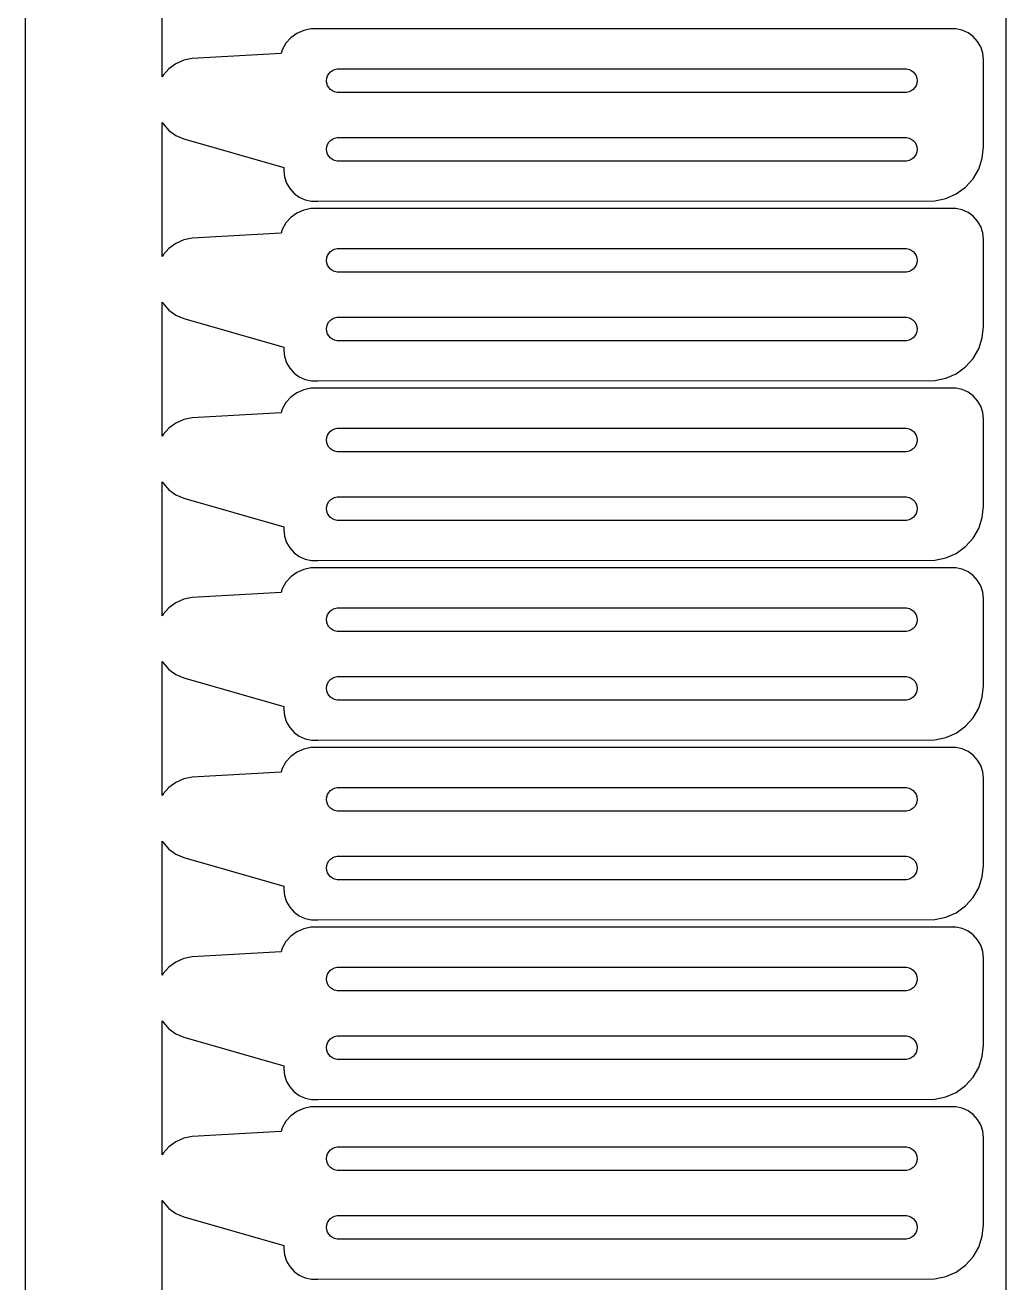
# Model space of a CAD drawing. Header units: metres. Extents: x 0 to 297, y 0 to 210.
# Drawn here: x 1 to 42.5, y 104.7 to 157.9 of the extents above; entities that cross this region are included whole.
import ezdxf

# ---------------------------------------------------------------- set-up
doc = ezdxf.new("R2010")
doc.units = ezdxf.units.M

msp = doc.modelspace()

# ---------------------------------------------------------------- linework, layer by layer
for p, q in [((1, 205), (1, 5)), ((42.5, 205), (42.5, 5)), ((6.8, 155.669), (6.8, 161.331)), ((12.5, 157.499), (12.2463, 157.315)), ((12.7865, 157.627), (12.5, 157.499)), ((13.0932, 157.692), (12.7865, 157.627)), ((40.3859, 157.693), (13.0932, 157.692)), ((40.6517, 157.636), (40.3859, 157.693)), ((40.9, 157.526), (40.6517, 157.636)), ((41.1199, 157.366), (40.9, 157.526)), ((12.0365, 157.082), (11.8797, 156.81)), ((12.2463, 157.315), (12.0365, 157.082)), ((41.3017, 157.164), (41.1199, 157.366)), ((41.4376, 156.929), (41.3017, 157.164)), ((8.0671, 156.44), (7.7092, 156.364)), ((11.8275, 156.65), (8.0671, 156.44)), ((11.8797, 156.81), (11.8275, 156.65)), ((41.5216, 156.67), (41.4376, 156.929)), ((41.55, 156.4), (41.5216, 156.67)), ((7.079, 156.001), (6.8342, 155.729)), ((7.375, 156.216), (7.079, 156.001)), ((7.7092, 156.364), (7.375, 156.216)), ((13.9154, 155.872), (14, 155.933)), ((14, 155.933), (14.0955, 155.976)), ((14.0955, 155.976), (14.1977, 155.997)), ((14.1977, 155.997), (38.3023, 155.997)), ((38.3023, 155.997), (38.4045, 155.976)), ((38.4045, 155.976), (38.5, 155.933)), ((38.5, 155.933), (38.5846, 155.872)), ((41.55, 152.7), (41.55, 156.4)), ((6.8342, 155.729), (6.8, 155.669)), ((13.75, 155.5), (13.7609, 155.604)), ((13.7609, 155.396), (13.75, 155.5)), ((13.7609, 155.604), (13.7932, 155.703)), ((13.7932, 155.297), (13.7609, 155.396)), ((13.7932, 155.703), (13.8455, 155.794)), ((13.8455, 155.794), (13.9154, 155.872)), ((38.5846, 155.872), (38.6545, 155.794)), ((38.6545, 155.794), (38.7068, 155.703)), ((38.7068, 155.703), (38.7391, 155.604)), ((38.7391, 155.396), (38.7068, 155.297)), ((38.7391, 155.604), (38.75, 155.5)), ((38.75, 155.5), (38.7391, 155.396)), ((13.8455, 155.206), (13.7932, 155.297)), ((13.9154, 155.128), (13.8455, 155.206)), ((14, 155.067), (13.9154, 155.128)), ((14.0955, 155.024), (14, 155.067)), ((14.1977, 155.003), (14.0955, 155.024)), ((38.3023, 155.003), (14.1977, 155.003)), ((38.4045, 155.024), (38.3023, 155.003)), ((38.5, 155.067), (38.4045, 155.024)), ((38.5846, 155.128), (38.5, 155.067)), ((38.6545, 155.206), (38.5846, 155.128)), ((38.7068, 155.297), (38.6545, 155.206)), ((6.8, 148.069), (6.8, 153.731)), ((6.8, 153.731), (6.8342, 153.671)), ((6.8342, 153.671), (7.079, 153.399)), ((7.079, 153.399), (7.375, 153.184)), ((7.375, 153.184), (7.7092, 153.036)), ((7.7092, 153.036), (11.9441, 151.832)), ((13.75, 152.6), (13.7609, 152.704)), ((13.7609, 152.704), (13.7932, 152.803)), ((13.7932, 152.803), (13.8455, 152.894)), ((13.8455, 152.894), (13.9154, 152.972)), ((13.9154, 152.972), (14, 153.033)), ((14, 153.033), (14.0955, 153.076)), ((14.0955, 153.076), (14.1977, 153.097)), ((14.1977, 153.097), (38.3023, 153.097)), ((38.3023, 153.097), (38.4045, 153.076)), ((38.4045, 153.076), (38.5, 153.033)), ((38.5, 153.033), (38.5846, 152.972)), ((38.5846, 152.972), (38.6545, 152.894)), ((38.6545, 152.894), (38.7068, 152.803)), ((38.7068, 152.803), (38.7391, 152.704)), ((38.7391, 152.704), (38.75, 152.6)), ((41.4997, 152.222), (41.55, 152.7)), ((13.7609, 152.496), (13.75, 152.6)), ((13.7932, 152.397), (13.7609, 152.496)), ((13.8455, 152.306), (13.7932, 152.397)), ((13.9154, 152.228), (13.8455, 152.306)), ((14, 152.167), (13.9154, 152.228)), ((14.0955, 152.124), (14, 152.167)), ((38.5, 152.167), (38.4045, 152.124)), ((38.5846, 152.228), (38.5, 152.167)), ((38.6545, 152.306), (38.5846, 152.228)), ((38.7068, 152.397), (38.6545, 152.306)), ((38.7391, 152.496), (38.7068, 152.397)), ((38.75, 152.6), (38.7391, 152.496)), ((41.3512, 151.765), (41.4997, 152.222)), ((11.9441, 151.832), (11.95, 151.7)), ((11.95, 151.7), (11.9784, 151.43)), ((14.1977, 152.103), (14.0955, 152.124)), ((38.3023, 152.103), (14.1977, 152.103)), ((38.4045, 152.124), (38.3023, 152.103)), ((41.1107, 151.348), (41.3512, 151.765)), ((11.9784, 151.43), (12.0624, 151.171)), ((12.0624, 151.171), (12.1983, 150.936)), ((40.789, 150.991), (41.1107, 151.348)), ((12.1983, 150.936), (12.3801, 150.734)), ((12.3801, 150.734), (12.6, 150.574)), ((12.6, 150.574), (12.8483, 150.464)), ((39.9607, 150.513), (40.4, 150.708)), ((40.4, 150.708), (40.789, 150.991)), ((12.7865, 150.027), (12.5, 149.899)), ((13.0932, 150.092), (12.7865, 150.027)), ((12.8483, 150.464), (13.1141, 150.407)), ((40.3859, 150.093), (13.0932, 150.092)), ((13.1141, 150.407), (13.3859, 150.407)), ((13.3859, 150.407), (39.4904, 150.413)), ((39.4904, 150.413), (39.9607, 150.513)), ((40.6517, 150.036), (40.3859, 150.093)), ((40.9, 149.926), (40.6517, 150.036)), ((12.2463, 149.715), (12.0365, 149.482)), ((12.5, 149.899), (12.2463, 149.715)), ((41.1199, 149.766), (40.9, 149.926)), ((41.3017, 149.564), (41.1199, 149.766)), ((41.4376, 149.329), (41.3017, 149.564)), ((11.8275, 149.05), (8.0671, 148.84)), ((11.8797, 149.21), (11.8275, 149.05)), ((12.0365, 149.482), (11.8797, 149.21)), ((41.5216, 149.07), (41.4376, 149.329)), ((41.55, 148.8), (41.5216, 149.07)), ((7.375, 148.616), (7.079, 148.4)), ((7.7092, 148.764), (7.375, 148.616)), ((8.0671, 148.84), (7.7092, 148.764)), ((41.55, 145.1), (41.55, 148.8)), ((6.8342, 148.129), (6.8, 148.069)), ((7.079, 148.4), (6.8342, 148.129)), ((13.75, 147.9), (13.7609, 148.004)), ((13.7609, 147.796), (13.75, 147.9)), ((13.7609, 148.004), (13.7932, 148.103)), ((13.7932, 148.103), (13.8455, 148.194)), ((13.8455, 148.194), (13.9154, 148.272)), ((13.9154, 148.272), (14, 148.333)), ((14, 148.333), (14.0955, 148.376)), ((14.0955, 148.376), (14.1977, 148.397)), ((14.1977, 148.397), (38.3023, 148.397)), ((38.3023, 148.397), (38.4045, 148.376)), ((38.4045, 148.376), (38.5, 148.333)), ((38.5, 148.333), (38.5846, 148.272)), ((38.5846, 148.272), (38.6545, 148.194)), ((38.6545, 148.194), (38.7068, 148.103)), ((38.7068, 148.103), (38.7391, 148.004)), ((38.7391, 148.004), (38.75, 147.9)), ((38.75, 147.9), (38.7391, 147.796)), ((13.7932, 147.697), (13.7609, 147.796)), ((13.8455, 147.606), (13.7932, 147.697)), ((13.9154, 147.528), (13.8455, 147.606)), ((14, 147.467), (13.9154, 147.528)), ((14.0955, 147.424), (14, 147.467)), ((14.1977, 147.403), (14.0955, 147.424)), ((38.3023, 147.403), (14.1977, 147.403)), ((38.4045, 147.424), (38.3023, 147.403)), ((38.5, 147.467), (38.4045, 147.424)), ((38.5846, 147.528), (38.5, 147.467)), ((38.6545, 147.606), (38.5846, 147.528)), ((38.7068, 147.697), (38.6545, 147.606)), ((38.7391, 147.796), (38.7068, 147.697)), ((6.8, 140.469), (6.8, 146.131)), ((6.8, 146.131), (6.8342, 146.071)), ((6.8342, 146.071), (7.079, 145.799)), ((7.079, 145.799), (7.375, 145.584)), ((7.375, 145.584), (7.7092, 145.436)), ((7.7092, 145.436), (11.9441, 144.232)), ((13.7932, 145.203), (13.8455, 145.294)), ((13.8455, 145.294), (13.9154, 145.372)), ((13.9154, 145.372), (14, 145.433)), ((14, 145.433), (14.0955, 145.476)), ((14.0955, 145.476), (14.1977, 145.497)), ((14.1977, 145.497), (38.3023, 145.497)), ((38.3023, 145.497), (38.4045, 145.476)), ((38.4045, 145.476), (38.5, 145.433)), ((38.5, 145.433), (38.5846, 145.372)), ((38.5846, 145.372), (38.6545, 145.294)), ((38.6545, 145.294), (38.7068, 145.203)), ((13.75, 145), (13.7609, 145.104)), ((13.7609, 144.896), (13.75, 145)), ((13.7609, 145.104), (13.7932, 145.203)), ((13.7932, 144.797), (13.7609, 144.896)), ((13.8455, 144.706), (13.7932, 144.797)), ((13.9154, 144.628), (13.8455, 144.706)), ((38.6545, 144.706), (38.5846, 144.628)), ((38.7068, 144.797), (38.6545, 144.706)), ((38.7068, 145.203), (38.7391, 145.104)), ((38.7391, 144.896), (38.7068, 144.797)), ((38.7391, 145.104), (38.75, 145)), ((38.75, 145), (38.7391, 144.896)), ((41.4997, 144.622), (41.55, 145.1)), ((11.9441, 144.232), (11.95, 144.1)), ((14, 144.567), (13.9154, 144.628)), ((14.0955, 144.524), (14, 144.567)), ((14.1977, 144.503), (14.0955, 144.524)), ((38.3023, 144.503), (14.1977, 144.503)), ((38.4045, 144.524), (38.3023, 144.503)), ((38.5, 144.567), (38.4045, 144.524)), ((38.5846, 144.628), (38.5, 144.567)), ((41.3512, 144.165), (41.4997, 144.622)), ((11.95, 144.1), (11.9784, 143.83)), ((11.9784, 143.83), (12.0624, 143.571)), ((40.789, 143.391), (41.1107, 143.748)), ((41.1107, 143.748), (41.3512, 144.165)), ((12.0624, 143.571), (12.1983, 143.336)), ((12.1983, 143.336), (12.3801, 143.134)), ((12.3801, 143.134), (12.6, 142.974)), ((40.4, 143.108), (40.789, 143.391)), ((12.6, 142.974), (12.8483, 142.864)), ((12.8483, 142.864), (13.1141, 142.807)), ((13.1141, 142.807), (13.3859, 142.807)), ((13.3859, 142.807), (39.4904, 142.813)), ((39.4904, 142.813), (39.9607, 142.913)), ((39.9607, 142.913), (40.4, 143.108)), ((12.2463, 142.115), (12.0365, 141.882)), ((12.5, 142.299), (12.2463, 142.115)), ((12.7865, 142.427), (12.5, 142.299)), ((13.0932, 142.492), (12.7865, 142.427)), ((40.3859, 142.493), (13.0932, 142.492)), ((40.6517, 142.436), (40.3859, 142.493)), ((40.9, 142.326), (40.6517, 142.436)), ((41.1199, 142.166), (40.9, 142.326)), ((41.3017, 141.964), (41.1199, 142.166)), ((11.8797, 141.61), (11.8275, 141.45)), ((12.0365, 141.882), (11.8797, 141.61)), ((41.4376, 141.729), (41.3017, 141.964)), ((41.5216, 141.47), (41.4376, 141.729)), ((7.375, 141.016), (7.079, 140.801)), ((7.7092, 141.164), (7.375, 141.016)), ((8.0671, 141.24), (7.7092, 141.164)), ((11.8275, 141.45), (8.0671, 141.24)), ((41.55, 141.2), (41.5216, 141.47)), ((41.55, 137.5), (41.55, 141.2)), ((6.8342, 140.529), (6.8, 140.469)), ((7.079, 140.801), (6.8342, 140.529)), ((13.7609, 140.404), (13.7932, 140.503)), ((13.7932, 140.503), (13.8455, 140.594)), ((13.8455, 140.594), (13.9154, 140.672)), ((13.9154, 140.672), (14, 140.733)), ((14, 140.733), (14.0955, 140.776)), ((14.0955, 140.776), (14.1977, 140.797)), ((14.1977, 140.797), (38.3023, 140.797)), ((38.3023, 140.797), (38.4045, 140.776)), ((38.4045, 140.776), (38.5, 140.733)), ((38.5, 140.733), (38.5846, 140.672)), ((38.5846, 140.672), (38.6545, 140.594)), ((38.6545, 140.594), (38.7068, 140.503)), ((38.7068, 140.503), (38.7391, 140.404)), ((13.75, 140.3), (13.7609, 140.404)), ((13.7609, 140.196), (13.75, 140.3)), ((13.7932, 140.097), (13.7609, 140.196)), ((13.8455, 140.006), (13.7932, 140.097)), ((13.9154, 139.928), (13.8455, 140.006)), ((14, 139.867), (13.9154, 139.928)), ((38.5846, 139.928), (38.5, 139.867)), ((38.6545, 140.006), (38.5846, 139.928)), ((38.7068, 140.097), (38.6545, 140.006)), ((38.7391, 140.196), (38.7068, 140.097)), ((38.7391, 140.404), (38.75, 140.3)), ((38.75, 140.3), (38.7391, 140.196)), ((14.0955, 139.824), (14, 139.867)), ((14.1977, 139.803), (14.0955, 139.824)), ((38.3023, 139.803), (14.1977, 139.803)), ((38.4045, 139.824), (38.3023, 139.803)), ((38.5, 139.867), (38.4045, 139.824)), ((6.8, 132.869), (6.8, 138.531)), ((6.8, 138.531), (6.8342, 138.471)), ((6.8342, 138.471), (7.079, 138.199)), ((7.079, 138.199), (7.375, 137.984)), ((7.375, 137.984), (7.7092, 137.836)), ((7.7092, 137.836), (11.9441, 136.632)), ((13.9154, 137.772), (14, 137.833)), ((14, 137.833), (14.0955, 137.876)), ((14.0955, 137.876), (14.1977, 137.897)), ((14.1977, 137.897), (38.3023, 137.897)), ((38.3023, 137.897), (38.4045, 137.876)), ((38.4045, 137.876), (38.5, 137.833)), ((38.5, 137.833), (38.5846, 137.772)), ((13.75, 137.4), (13.7609, 137.504)), ((13.7609, 137.296), (13.75, 137.4)), ((13.7609, 137.504), (13.7932, 137.603)), ((13.7932, 137.197), (13.7609, 137.296)), ((13.7932, 137.603), (13.8455, 137.694)), ((13.8455, 137.694), (13.9154, 137.772)), ((38.5846, 137.772), (38.6545, 137.694)), ((38.6545, 137.694), (38.7068, 137.603)), ((38.7068, 137.603), (38.7391, 137.504)), ((38.7391, 137.296), (38.7068, 137.197)), ((38.7391, 137.504), (38.75, 137.4)), ((38.75, 137.4), (38.7391, 137.296)), ((41.4997, 137.022), (41.55, 137.5)), ((13.8455, 137.106), (13.7932, 137.197)), ((13.9154, 137.028), (13.8455, 137.106)), ((14, 136.967), (13.9154, 137.028)), ((14.0955, 136.924), (14, 136.967)), ((14.1977, 136.903), (14.0955, 136.924)), ((38.3023, 136.903), (14.1977, 136.903)), ((38.4045, 136.924), (38.3023, 136.903)), ((38.5, 136.967), (38.4045, 136.924)), ((38.5846, 137.028), (38.5, 136.967)), ((38.6545, 137.106), (38.5846, 137.028)), ((38.7068, 137.197), (38.6545, 137.106)), ((41.3512, 136.564), (41.4997, 137.022)), ((11.9441, 136.632), (11.95, 136.5)), ((11.95, 136.5), (11.9784, 136.23)), ((11.9784, 136.23), (12.0624, 135.971)), ((41.1107, 136.148), (41.3512, 136.564)), ((12.0624, 135.971), (12.1983, 135.736)), ((12.1983, 135.736), (12.3801, 135.534)), ((40.4, 135.508), (40.789, 135.791)), ((40.789, 135.791), (41.1107, 136.148)), ((12.3801, 135.534), (12.6, 135.374)), ((12.6, 135.374), (12.8483, 135.264)), ((12.8483, 135.264), (13.1141, 135.207)), ((13.1141, 135.207), (13.3859, 135.207)), ((13.3859, 135.207), (39.4904, 135.213)), ((39.4904, 135.213), (39.9607, 135.313)), ((39.9607, 135.313), (40.4, 135.508)), ((12.5, 134.699), (12.2463, 134.515)), ((12.7865, 134.827), (12.5, 134.699)), ((13.0932, 134.892), (12.7865, 134.827)), ((40.3859, 134.893), (13.0932, 134.892)), ((40.6517, 134.836), (40.3859, 134.893)), ((40.9, 134.726), (40.6517, 134.836)), ((41.1199, 134.566), (40.9, 134.726)), ((12.0365, 134.282), (11.8797, 134.01)), ((12.2463, 134.515), (12.0365, 134.282)), ((41.3017, 134.364), (41.1199, 134.566)), ((41.4376, 134.129), (41.3017, 134.364)), ((41.5216, 133.87), (41.4376, 134.129)), ((7.7092, 133.564), (7.375, 133.416)), ((8.0671, 133.64), (7.7092, 133.564)), ((11.8275, 133.85), (8.0671, 133.64)), ((11.8797, 134.01), (11.8275, 133.85)), ((41.55, 133.6), (41.5216, 133.87)), ((41.55, 129.9), (41.55, 133.6)), ((7.079, 133.201), (6.8342, 132.929)), ((7.375, 133.416), (7.079, 133.201)), ((13.8455, 132.994), (13.9154, 133.072)), ((13.9154, 133.072), (14, 133.133)), ((14, 133.133), (14.0955, 133.176)), ((14.0955, 133.176), (14.1977, 133.197)), ((14.1977, 133.197), (38.3023, 133.197)), ((38.3023, 133.197), (38.4045, 133.176)), ((38.4045, 133.176), (38.5, 133.133)), ((38.5, 133.133), (38.5846, 133.072)), ((38.5846, 133.072), (38.6545, 132.994)), ((6.8342, 132.929), (6.8, 132.869)), ((13.75, 132.7), (13.7609, 132.804)), ((13.7609, 132.596), (13.75, 132.7)), ((13.7609, 132.804), (13.7932, 132.903)), ((13.7932, 132.497), (13.7609, 132.596)), ((13.7932, 132.903), (13.8455, 132.994)), ((13.8455, 132.406), (13.7932, 132.497)), ((38.6545, 132.994), (38.7068, 132.903)), ((38.7068, 132.497), (38.6545, 132.406)), ((38.7068, 132.903), (38.7391, 132.804)), ((38.7391, 132.596), (38.7068, 132.497)), ((38.7391, 132.804), (38.75, 132.7)), ((38.75, 132.7), (38.7391, 132.596)), ((13.9154, 132.328), (13.8455, 132.406)), ((14, 132.267), (13.9154, 132.328)), ((14.0955, 132.224), (14, 132.267)), ((14.1977, 132.203), (14.0955, 132.224)), ((38.3023, 132.203), (14.1977, 132.203)), ((38.4045, 132.224), (38.3023, 132.203)), ((38.5, 132.267), (38.4045, 132.224)), ((38.5846, 132.328), (38.5, 132.267)), ((38.6545, 132.406), (38.5846, 132.328)), ((6.8, 125.269), (6.8, 130.931)), ((6.8, 130.931), (6.8342, 130.871)), ((6.8342, 130.871), (7.079, 130.6)), ((7.079, 130.6), (7.375, 130.384)), ((7.375, 130.384), (7.7092, 130.236)), ((7.7092, 130.236), (11.9441, 129.032)), ((13.75, 129.8), (13.7609, 129.904)), ((13.7609, 129.904), (13.7932, 130.003)), ((13.7932, 130.003), (13.8455, 130.094)), ((13.8455, 130.094), (13.9154, 130.172)), ((13.9154, 130.172), (14, 130.233)), ((14, 130.233), (14.0955, 130.276)), ((14.0955, 130.276), (14.1977, 130.297)), ((14.1977, 130.297), (38.3023, 130.297)), ((38.3023, 130.297), (38.4045, 130.276)), ((38.4045, 130.276), (38.5, 130.233)), ((38.5, 130.233), (38.5846, 130.172)), ((38.5846, 130.172), (38.6545, 130.094)), ((38.6545, 130.094), (38.7068, 130.003)), ((38.7068, 130.003), (38.7391, 129.904)), ((38.7391, 129.904), (38.75, 129.8)), ((41.4997, 129.422), (41.55, 129.9)), ((13.7609, 129.696), (13.75, 129.8)), ((13.7932, 129.597), (13.7609, 129.696)), ((13.8455, 129.506), (13.7932, 129.597)), ((13.9154, 129.428), (13.8455, 129.506)), ((14, 129.367), (13.9154, 129.428)), ((14.0955, 129.324), (14, 129.367)), ((14.1977, 129.303), (14.0955, 129.324)), ((38.3023, 129.303), (14.1977, 129.303)), ((38.4045, 129.324), (38.3023, 129.303)), ((38.5, 129.367), (38.4045, 129.324)), ((38.5846, 129.428), (38.5, 129.367)), ((38.6545, 129.506), (38.5846, 129.428)), ((38.7068, 129.597), (38.6545, 129.506)), ((38.7391, 129.696), (38.7068, 129.597)), ((38.75, 129.8), (38.7391, 129.696)), ((41.3512, 128.965), (41.4997, 129.422)), ((11.9441, 129.032), (11.95, 128.9)), ((11.95, 128.9), (11.9784, 128.63)), ((41.1107, 128.548), (41.3512, 128.965)), ((11.9784, 128.63), (12.0624, 128.371)), ((12.0624, 128.371), (12.1983, 128.136)), ((40.789, 128.191), (41.1107, 128.548)), ((12.1983, 128.136), (12.3801, 127.934)), ((12.3801, 127.934), (12.6, 127.774)), ((12.6, 127.774), (12.8483, 127.664)), ((39.4904, 127.613), (39.9607, 127.713)), ((39.9607, 127.713), (40.4, 127.908)), ((40.4, 127.908), (40.789, 128.191)), ((12.7865, 127.227), (12.5, 127.099)), ((13.0932, 127.292), (12.7865, 127.227)), ((12.8483, 127.664), (13.1141, 127.607)), ((40.3859, 127.293), (13.0932, 127.292)), ((13.1141, 127.607), (13.3859, 127.607)), ((13.3859, 127.607), (39.4904, 127.613)), ((40.6517, 127.236), (40.3859, 127.293)), ((40.9, 127.126), (40.6517, 127.236)), ((12.0365, 126.682), (11.8797, 126.41)), ((12.2463, 126.915), (12.0365, 126.682)), ((12.5, 127.099), (12.2463, 126.915)), ((41.1199, 126.966), (40.9, 127.126)), ((41.3017, 126.764), (41.1199, 126.966)), ((41.4376, 126.529), (41.3017, 126.764)), ((11.8275, 126.25), (8.0671, 126.04)), ((11.8797, 126.41), (11.8275, 126.25)), ((41.5216, 126.27), (41.4376, 126.529)), ((41.55, 126), (41.5216, 126.27)), ((7.079, 125.6), (6.8342, 125.329)), ((7.375, 125.816), (7.079, 125.6)), ((7.7092, 125.964), (7.375, 125.816)), ((8.0671, 126.04), (7.7092, 125.964)), ((14, 125.533), (14.0955, 125.576)), ((14.0955, 125.576), (14.1977, 125.597)), ((14.1977, 125.597), (38.3023, 125.597)), ((38.3023, 125.597), (38.4045, 125.576)), ((38.4045, 125.576), (38.5, 125.533)), ((41.55, 122.3), (41.55, 126)), ((6.8342, 125.329), (6.8, 125.269)), ((13.75, 125.1), (13.7609, 125.204)), ((13.7609, 124.996), (13.75, 125.1)), ((13.7609, 125.204), (13.7932, 125.303)), ((13.7932, 125.303), (13.8455, 125.394)), ((13.8455, 125.394), (13.9154, 125.472)), ((13.9154, 125.472), (14, 125.533)), ((38.5, 125.533), (38.5846, 125.472)), ((38.5846, 125.472), (38.6545, 125.394)), ((38.6545, 125.394), (38.7068, 125.303)), ((38.7068, 125.303), (38.7391, 125.204)), ((38.7391, 125.204), (38.75, 125.1)), ((38.75, 125.1), (38.7391, 124.996)), ((13.7932, 124.897), (13.7609, 124.996)), ((13.8455, 124.806), (13.7932, 124.897)), ((13.9154, 124.728), (13.8455, 124.806)), ((14, 124.667), (13.9154, 124.728)), ((14.0955, 124.624), (14, 124.667)), ((14.1977, 124.603), (14.0955, 124.624)), ((38.3023, 124.603), (14.1977, 124.603)), ((38.4045, 124.624), (38.3023, 124.603)), ((38.5, 124.667), (38.4045, 124.624)), ((38.5846, 124.728), (38.5, 124.667)), ((38.6545, 124.806), (38.5846, 124.728)), ((38.7068, 124.897), (38.6545, 124.806)), ((38.7391, 124.996), (38.7068, 124.897)), ((6.8, 117.669), (6.8, 123.331)), ((6.8, 123.331), (6.8342, 123.271)), ((6.8342, 123.271), (7.079, 122.999)), ((7.079, 122.999), (7.375, 122.784)), ((7.375, 122.784), (7.7092, 122.636)), ((7.7092, 122.636), (11.9441, 121.432)), ((13.7609, 122.304), (13.7932, 122.403)), ((13.7932, 122.403), (13.8455, 122.494)), ((13.8455, 122.494), (13.9154, 122.572)), ((13.9154, 122.572), (14, 122.633)), ((14, 122.633), (14.0955, 122.676)), ((14.0955, 122.676), (14.1977, 122.697)), ((14.1977, 122.697), (38.3023, 122.697)), ((38.3023, 122.697), (38.4045, 122.676)), ((38.4045, 122.676), (38.5, 122.633)), ((38.5, 122.633), (38.5846, 122.572)), ((38.5846, 122.572), (38.6545, 122.494)), ((38.6545, 122.494), (38.7068, 122.403)), ((38.7068, 122.403), (38.7391, 122.304)), ((13.75, 122.2), (13.7609, 122.304)), ((13.7609, 122.096), (13.75, 122.2)), ((13.7932, 121.997), (13.7609, 122.096)), ((13.8455, 121.906), (13.7932, 121.997)), ((13.9154, 121.828), (13.8455, 121.906)), ((38.6545, 121.906), (38.5846, 121.828)), ((38.7068, 121.997), (38.6545, 121.906)), ((38.7391, 122.096), (38.7068, 121.997)), ((38.7391, 122.304), (38.75, 122.2)), ((38.75, 122.2), (38.7391, 122.096)), ((41.4997, 121.822), (41.55, 122.3)), ((11.9441, 121.432), (11.95, 121.3)), ((11.95, 121.3), (11.9784, 121.03)), ((14, 121.767), (13.9154, 121.828)), ((14.0955, 121.724), (14, 121.767)), ((14.1977, 121.703), (14.0955, 121.724)), ((38.3023, 121.703), (14.1977, 121.703)), ((38.4045, 121.724), (38.3023, 121.703)), ((38.5, 121.767), (38.4045, 121.724)), ((38.5846, 121.828), (38.5, 121.767)), ((41.1107, 120.948), (41.3512, 121.365)), ((41.3512, 121.365), (41.4997, 121.822)), ((11.9784, 121.03), (12.0624, 120.771)), ((12.0624, 120.771), (12.1983, 120.536)), ((40.789, 120.591), (41.1107, 120.948)), ((12.1983, 120.536), (12.3801, 120.334)), ((12.3801, 120.334), (12.6, 120.174)), ((39.9607, 120.113), (40.4, 120.308)), ((40.4, 120.308), (40.789, 120.591)), ((12.6, 120.174), (12.8483, 120.064)), ((12.8483, 120.064), (13.1141, 120.007)), ((13.1141, 120.007), (13.3859, 120.007)), ((13.3859, 120.007), (39.4904, 120.013)), ((39.4904, 120.013), (39.9607, 120.113)), ((12.2463, 119.315), (12.0365, 119.082)), ((12.5, 119.499), (12.2463, 119.315)), ((12.7865, 119.627), (12.5, 119.499)), ((13.0932, 119.692), (12.7865, 119.627)), ((40.3859, 119.693), (13.0932, 119.692)), ((40.6517, 119.636), (40.3859, 119.693)), ((40.9, 119.526), (40.6517, 119.636)), ((41.1199, 119.366), (40.9, 119.526)), ((41.3017, 119.164), (41.1199, 119.366)), ((11.8275, 118.65), (8.0671, 118.44)), ((11.8797, 118.81), (11.8275, 118.65)), ((12.0365, 119.082), (11.8797, 118.81)), ((41.4376, 118.929), (41.3017, 119.164)), ((41.5216, 118.67), (41.4376, 118.929)), ((41.55, 118.4), (41.5216, 118.67)), ((7.375, 118.216), (7.079, 118.001)), ((7.7092, 118.364), (7.375, 118.216)), ((8.0671, 118.44), (7.7092, 118.364)), ((41.55, 114.7), (41.55, 118.4)), ((6.8342, 117.729), (6.8, 117.669)), ((7.079, 118.001), (6.8342, 117.729)), ((13.75, 117.5), (13.7609, 117.604)), ((13.7609, 117.604), (13.7932, 117.703)), ((13.7932, 117.703), (13.8455, 117.794)), ((13.8455, 117.794), (13.9154, 117.872)), ((13.9154, 117.872), (14, 117.933)), ((14, 117.933), (14.0955, 117.976)), ((14.0955, 117.976), (14.1977, 117.997)), ((14.1977, 117.997), (38.3023, 117.997)), ((38.3023, 117.997), (38.4045, 117.976)), ((38.4045, 117.976), (38.5, 117.933)), ((38.5, 117.933), (38.5846, 117.872)), ((38.5846, 117.872), (38.6545, 117.794)), ((38.6545, 117.794), (38.7068, 117.703)), ((38.7068, 117.703), (38.7391, 117.604)), ((38.7391, 117.604), (38.75, 117.5)), ((13.7609, 117.396), (13.75, 117.5)), ((13.7932, 117.297), (13.7609, 117.396)), ((13.8455, 117.206), (13.7932, 117.297)), ((13.9154, 117.128), (13.8455, 117.206)), ((14, 117.067), (13.9154, 117.128)), ((14.0955, 117.024), (14, 117.067)), ((38.5, 117.067), (38.4045, 117.024)), ((38.5846, 117.128), (38.5, 117.067)), ((38.6545, 117.206), (38.5846, 117.128)), ((38.7068, 117.297), (38.6545, 117.206)), ((38.7391, 117.396), (38.7068, 117.297)), ((38.75, 117.5), (38.7391, 117.396)), ((14.1977, 117.003), (14.0955, 117.024)), ((38.3023, 117.003), (14.1977, 117.003)), ((38.4045, 117.024), (38.3023, 117.003)), ((6.8, 110.069), (6.8, 115.731)), ((6.8, 115.731), (6.8342, 115.671)), ((6.8342, 115.671), (7.079, 115.399)), ((7.079, 115.399), (7.375, 115.184)), ((7.375, 115.184), (7.7092, 115.036)), ((7.7092, 115.036), (11.9441, 113.832)), ((13.8455, 114.894), (13.9154, 114.972)), ((13.9154, 114.972), (14, 115.033)), ((14, 115.033), (14.0955, 115.076)), ((14.0955, 115.076), (14.1977, 115.097)), ((14.1977, 115.097), (38.3023, 115.097)), ((38.3023, 115.097), (38.4045, 115.076)), ((38.4045, 115.076), (38.5, 115.033)), ((38.5, 115.033), (38.5846, 114.972)), ((38.5846, 114.972), (38.6545, 114.894)), ((13.75, 114.6), (13.7609, 114.704)), ((13.7609, 114.496), (13.75, 114.6)), ((13.7609, 114.704), (13.7932, 114.803)), ((13.7932, 114.397), (13.7609, 114.496)), ((13.7932, 114.803), (13.8455, 114.894)), ((13.8455, 114.306), (13.7932, 114.397)), ((38.6545, 114.894), (38.7068, 114.803)), ((38.7068, 114.397), (38.6545, 114.306)), ((38.7068, 114.803), (38.7391, 114.704)), ((38.7391, 114.496), (38.7068, 114.397)), ((38.7391, 114.704), (38.75, 114.6)), ((38.75, 114.6), (38.7391, 114.496)), ((41.4997, 114.222), (41.55, 114.7)), ((13.9154, 114.228), (13.8455, 114.306)), ((14, 114.167), (13.9154, 114.228)), ((14.0955, 114.124), (14, 114.167)), ((14.1977, 114.103), (14.0955, 114.124)), ((38.3023, 114.103), (14.1977, 114.103)), ((38.4045, 114.124), (38.3023, 114.103)), ((38.5, 114.167), (38.4045, 114.124)), ((38.5846, 114.228), (38.5, 114.167)), ((38.6545, 114.306), (38.5846, 114.228)), ((41.3512, 113.764), (41.4997, 114.222)), ((11.9441, 113.832), (11.95, 113.7)), ((11.95, 113.7), (11.9784, 113.43)), ((11.9784, 113.43), (12.0624, 113.171)), ((40.789, 112.991), (41.1107, 113.348)), ((41.1107, 113.348), (41.3512, 113.764)), ((12.0624, 113.171), (12.1983, 112.936)), ((12.1983, 112.936), (12.3801, 112.734)), ((40.4, 112.708), (40.789, 112.991)), ((12.3801, 112.734), (12.6, 112.574)), ((12.6, 112.574), (12.8483, 112.464)), ((12.8483, 112.464), (13.1141, 112.407)), ((13.1141, 112.407), (13.3859, 112.407)), ((13.3859, 112.407), (39.4904, 112.413)), ((39.4904, 112.413), (39.9607, 112.513)), ((39.9607, 112.513), (40.4, 112.708)), ((12.5, 111.899), (12.2463, 111.715)), ((12.7865, 112.027), (12.5, 111.899)), ((13.0932, 112.092), (12.7865, 112.027)), ((40.3859, 112.093), (13.0932, 112.092)), ((40.6517, 112.036), (40.3859, 112.093)), ((40.9, 111.926), (40.6517, 112.036)), ((41.1199, 111.766), (40.9, 111.926)), ((41.3017, 111.564), (41.1199, 111.766)), ((11.8797, 111.21), (11.8275, 111.05)), ((12.0365, 111.482), (11.8797, 111.21)), ((12.2463, 111.715), (12.0365, 111.482)), ((41.4376, 111.329), (41.3017, 111.564)), ((41.5216, 111.07), (41.4376, 111.329)), ((7.7092, 110.764), (7.375, 110.616)), ((8.0671, 110.84), (7.7092, 110.764)), ((11.8275, 111.05), (8.0671, 110.84)), ((41.55, 110.8), (41.5216, 111.07)), ((41.55, 107.1), (41.55, 110.8)), ((6.8342, 110.129), (6.8, 110.069)), ((7.079, 110.4), (6.8342, 110.129)), ((7.375, 110.616), (7.079, 110.4)), ((13.7932, 110.103), (13.8455, 110.194)), ((13.8455, 110.194), (13.9154, 110.272)), ((13.9154, 110.272), (14, 110.333)), ((14, 110.333), (14.0955, 110.376)), ((14.0955, 110.376), (14.1977, 110.397)), ((14.1977, 110.397), (38.3023, 110.397)), ((38.3023, 110.397), (38.4045, 110.376)), ((38.4045, 110.376), (38.5, 110.333)), ((38.5, 110.333), (38.5846, 110.272)), ((38.5846, 110.272), (38.6545, 110.194)), ((38.6545, 110.194), (38.7068, 110.103)), ((13.75, 109.9), (13.7609, 110.004)), ((13.7609, 109.796), (13.75, 109.9)), ((13.7609, 110.004), (13.7932, 110.103)), ((13.7932, 109.697), (13.7609, 109.796)), ((13.8455, 109.606), (13.7932, 109.697)), ((13.9154, 109.528), (13.8455, 109.606)), ((38.6545, 109.606), (38.5846, 109.528)), ((38.7068, 109.697), (38.6545, 109.606)), ((38.7068, 110.103), (38.7391, 110.004)), ((38.7391, 109.796), (38.7068, 109.697)), ((38.7391, 110.004), (38.75, 109.9)), ((38.75, 109.9), (38.7391, 109.796)), ((14, 109.467), (13.9154, 109.528)), ((14.0955, 109.424), (14, 109.467)), ((14.1977, 109.403), (14.0955, 109.424)), ((38.3023, 109.403), (14.1977, 109.403)), ((38.4045, 109.424), (38.3023, 109.403)), ((38.5, 109.467), (38.4045, 109.424)), ((38.5846, 109.528), (38.5, 109.467)), ((6.8, 102.469), (6.8, 108.131)), ((6.8, 108.131), (6.8342, 108.071)), ((6.8342, 108.071), (7.079, 107.799)), ((7.079, 107.799), (7.375, 107.584)), ((7.375, 107.584), (7.7092, 107.436)), ((14, 107.433), (14.0955, 107.476)), ((14.0955, 107.476), (14.1977, 107.497)), ((14.1977, 107.497), (38.3023, 107.497)), ((38.3023, 107.497), (38.4045, 107.476)), ((38.4045, 107.476), (38.5, 107.433)), ((7.7092, 107.436), (11.9441, 106.232)), ((13.75, 107), (13.7609, 107.104)), ((13.7609, 106.896), (13.75, 107)), ((13.7609, 107.104), (13.7932, 107.203)), ((13.7932, 107.203), (13.8455, 107.294)), ((13.8455, 107.294), (13.9154, 107.372)), ((13.9154, 107.372), (14, 107.433)), ((38.5, 107.433), (38.5846, 107.372)), ((38.5846, 107.372), (38.6545, 107.294)), ((38.6545, 107.294), (38.7068, 107.203)), ((38.7068, 107.203), (38.7391, 107.104)), ((38.7391, 107.104), (38.75, 107)), ((38.75, 107), (38.7391, 106.896)), ((41.4997, 106.622), (41.55, 107.1)), ((13.7932, 106.797), (13.7609, 106.896)), ((13.8455, 106.706), (13.7932, 106.797)), ((13.9154, 106.628), (13.8455, 106.706)), ((14, 106.567), (13.9154, 106.628)), ((14.0955, 106.524), (14, 106.567)), ((14.1977, 106.503), (14.0955, 106.524)), ((38.3023, 106.503), (14.1977, 106.503)), ((38.4045, 106.524), (38.3023, 106.503)), ((38.5, 106.567), (38.4045, 106.524)), ((38.5846, 106.628), (38.5, 106.567)), ((38.6545, 106.706), (38.5846, 106.628)), ((38.7068, 106.797), (38.6545, 106.706)), ((38.7391, 106.896), (38.7068, 106.797)), ((41.3512, 106.165), (41.4997, 106.622)), ((11.9441, 106.232), (11.95, 106.1)), ((11.95, 106.1), (11.9784, 105.83)), ((41.1107, 105.748), (41.3512, 106.165)), ((11.9784, 105.83), (12.0624, 105.571)), ((12.0624, 105.571), (12.1983, 105.336)), ((40.4, 105.108), (40.789, 105.391)), ((40.789, 105.391), (41.1107, 105.748)), ((12.1983, 105.336), (12.3801, 105.134)), ((12.3801, 105.134), (12.6, 104.974)), ((12.6, 104.974), (12.8483, 104.864)), ((12.8483, 104.864), (13.1141, 104.807)), ((13.1141, 104.807), (13.3859, 104.807)), ((13.3859, 104.807), (39.4904, 104.813)), ((39.4904, 104.813), (39.9607, 104.913)), ((39.9607, 104.913), (40.4, 105.108))]:
    msp.add_line(p, q)

doc.saveas('drawing.dxf')
